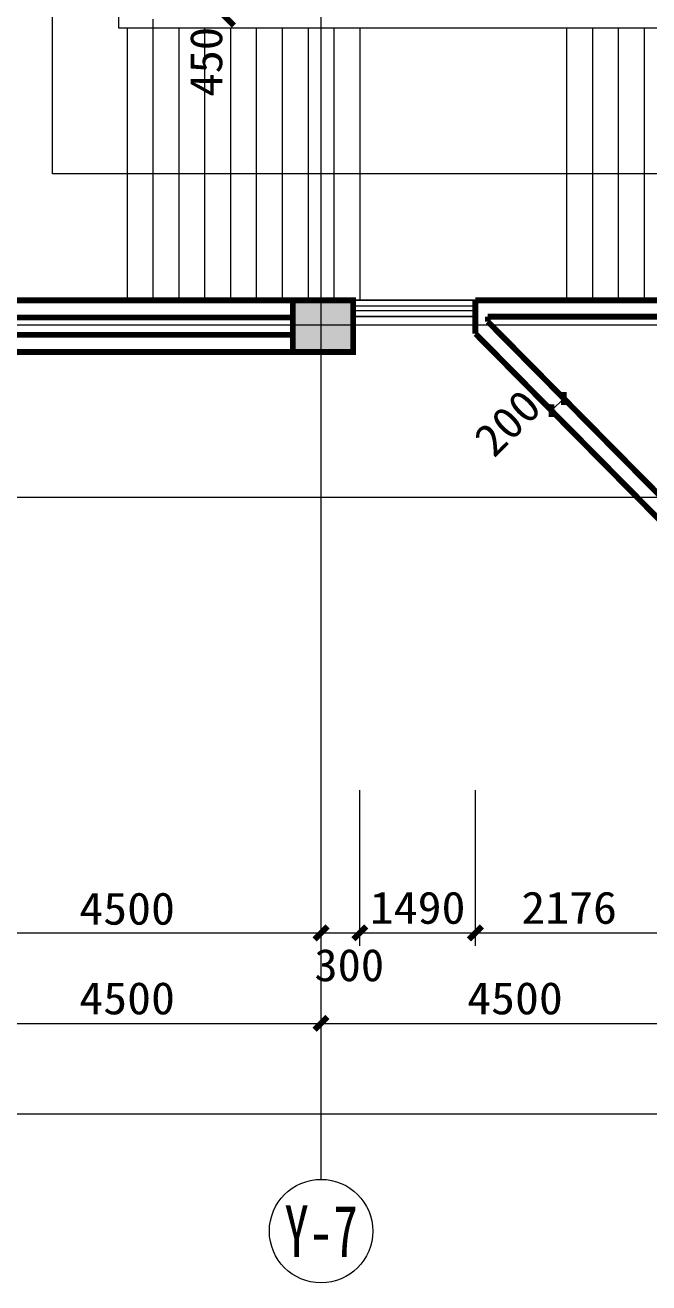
# Model space of a CAD drawing. Extents: x -307567 to 704339, y -10277 to 165507.
# Drawn here: x 140721 to 147958, y 10473 to 25060 of the extents above; entities that cross this region are included whole.
import ezdxf
from ezdxf.enums import TextEntityAlignment as Align

# ---------------------------------------------------------------- set-up
doc = ezdxf.new("R2010")
doc.units = 0
doc.header["$MEASUREMENT"] = 0
doc.layers.add('wode', color=250, linetype='CONTINUOUS', lineweight=0)
doc.styles.get("Standard").update_dxf_attribs({"font": 'txt', "height": 3})

msp = doc.modelspace()

# ---------------------------------------------------------------- linework, layer by layer
at = {"layer": 'wode', "color": 0}
for p, q in [((144154.86827, 14532.32064), (144154.86827, 77579.84034)), ((141803.89668, 25982.0543), (141803.89668, 25030.49912)), ((142203.86726, 25130.49748), (142203.86726, 21869.53971)), ((141803.89668, 25030.49912), (155603.72418, 25030.49912)), ((141903.87101, 25030.49912), (141903.87101, 21869.53971)), ((142203.86726, 25030.49912), (142203.86726, 21869.53971)), ((142503.86351, 25030.49912), (142503.86351, 21869.53971)), ((142503.86351, 25030.49912), (142503.86351, 21869.53971)), ((142803.85976, 25030.49912), (142803.85976, 21869.53971)), ((142803.85976, 25030.49912), (142803.85976, 21869.53971)), ((143103.85601, 25030.49912), (143103.85601, 21869.53971)), ((143103.85601, 25030.49912), (143103.85601, 21869.53971)), ((143403.85226, 25030.49912), (143403.85226, 21869.53971)), ((143403.85226, 25030.49912), (143403.85226, 21869.53971)), ((143703.84851, 25030.49912), (143703.84851, 21869.53971)), ((144003.84476, 25030.49912), (144003.84476, 21869.53971)), ((144303.84101, 25030.49912), (144303.84101, 21869.53971)), ((144603.83726, 25030.49912), (144603.83726, 21869.53971)), ((147003.80726, 25030.49912), (147003.80726, 21869.53914)), ((147303.80351, 25030.49912), (147303.80351, 21869.53914)), ((147603.79976, 25030.49912), (147603.79976, 21869.53914)), ((147903.79601, 25030.49912), (147903.79601, 21869.53914)), ((141903.87101, 21909.53974), (141903.87101, 21869.05277)), ((142203.86726, 21909.53974), (142203.86726, 21869.05277)), ((142203.86726, 21909.53974), (142203.86726, 21869.05277)), ((142503.86351, 21909.53917), (142503.86351, 21869.05277)), ((142503.86351, 21909.53917), (142503.86351, 21869.05277)), ((142803.85976, 21909.53917), (142803.85976, 21869.05277)), ((142803.85976, 21909.53917), (142803.85976, 21869.05277)), ((143103.85601, 21909.53917), (143103.85601, 21869.05277)), ((143103.85601, 21909.53917), (143103.85601, 21869.05277)), ((143403.85226, 21909.53917), (143403.85226, 21869.05277)), ((143403.85226, 21909.53917), (143403.85226, 21869.05277)), ((143703.84851, 21909.53917), (143703.84851, 21869.05277)), ((144003.84476, 21909.53917), (144003.84476, 21869.05277)), ((144303.84101, 21909.53917), (144303.84101, 21869.05277)), ((144603.83726, 21909.53917), (144603.83726, 21869.05277)), ((147003.80726, 21909.5386), (147003.80726, 21869.53914)), ((147303.80351, 21909.5386), (147303.80351, 21869.53914)), ((147603.79976, 21909.5386), (147603.79976, 21869.53914)), ((147903.79601, 21909.5386), (147903.79601, 21869.53914)), ((144526.67758, 21870.5382), (155603.72418, 21870.5382)), ((155603.72418, 21869.53799), (144526.67758, 21869.53971)), ((144526.67758, 21803.61856), (145945.25116, 21803.61856)), ((144526.67758, 21749.61914), (145945.25116, 21749.61914)), ((145945.25116, 21869.53914), (145945.25116, 21480.54273)), ((145945.25116, 21869.53914), (145945.25116, 21480.54273)), ((145945.25116, 21869.53914), (145945.25116, 21480.54273)), ((145945.25116, 21869.53914), (145945.25116, 21480.54273)), ((145945.25116, 21869.53914), (145945.25116, 21480.54273)), ((145945.25116, 21869.53914), (145945.25116, 21480.54273)), ((145945.25116, 21869.53914), (145945.25116, 21480.54273)), ((145945.25116, 21869.53914), (145945.25116, 21480.54273)), ((145945.25116, 21869.53914), (145945.25116, 21480.54273)), ((145945.25116, 21869.53914), (145945.25116, 21480.54273)), ((145945.25116, 21869.53914), (145945.25116, 21480.54273)), ((145945.25116, 21869.53914), (145945.25116, 21480.54273)), ((145945.25116, 21869.53914), (145945.25116, 21480.54273)), ((145945.25116, 21869.53914), (145945.25116, 21480.54273)), ((145945.25116, 21869.53914), (145945.25116, 21480.54273)), ((145945.25116, 21869.53914), (145945.25116, 21480.54273)), ((145945.25116, 21869.53914), (145945.25116, 21480.54273)), ((145945.25116, 21869.53914), (145945.25116, 21480.54273)), ((145945.25116, 21869.53914), (145945.25116, 21480.54273)), ((145945.25116, 21869.53914), (145945.25116, 21480.54273)), ((145945.25116, 21869.53914), (145945.25116, 21480.54273)), ((145945.25116, 21869.53914), (145945.25116, 21480.54273)), ((145945.25116, 21869.53914), (145945.25116, 21480.54273)), ((145945.25116, 21869.53914), (145945.25116, 21480.54273)), ((145945.25116, 21869.53914), (145945.25116, 21480.54273)), ((145945.25116, 21869.53914), (145945.25116, 21480.54273)), ((145945.25116, 21869.53914), (145945.25116, 21480.54273)), ((145945.25116, 21869.53914), (145945.25116, 21480.54273)), ((145945.25116, 21869.53914), (145945.25116, 21480.54273)), ((145945.25116, 21869.53914), (145945.25116, 21480.54273)), ((145945.25116, 21869.53914), (145945.25116, 21480.54273)), ((145945.25116, 21869.53914), (145945.25116, 21480.54273)), ((145945.25116, 21869.53914), (145945.25116, 21480.54273)), ((145945.25116, 21869.53914), (145945.25116, 21480.54273)), ((145945.25116, 21869.53914), (145945.25116, 21480.54273)), ((145945.25116, 21869.53914), (145945.25116, 21480.54273)), ((145945.25116, 21869.53914), (145945.25116, 21480.54273)), ((145945.25116, 21869.53914), (145945.25116, 21480.54273)), ((145945.25116, 21869.53914), (145945.25116, 21480.54273)), ((145945.25116, 21869.53914), (145945.25116, 21480.54273)), ((145945.25116, 21869.53914), (145945.25116, 21480.54273)), ((145945.25116, 21869.53914), (145945.25116, 21480.54273)), ((145945.25116, 21869.53914), (145945.25116, 21480.54273)), ((145945.25116, 21869.53914), (145945.25116, 21480.54273)), ((145945.25116, 21869.53914), (145945.25116, 21480.54273)), ((145945.25116, 21869.53914), (145945.25116, 21480.54273)), ((145945.25116, 21869.53914), (145945.25116, 21480.54273)), ((145945.25116, 21869.53914), (145945.25116, 21480.54273)), ((145945.25116, 21869.53914), (145945.25116, 21480.54273)), ((145945.25116, 21869.53914), (145945.25116, 21480.54273)), ((145945.25116, 21869.53914), (145945.25116, 21480.54273)), ((145945.25116, 21869.53914), (145945.25116, 21480.54273)), ((145945.25116, 21869.53914), (145945.25116, 21480.54273)), ((145945.25116, 21869.53914), (145945.25116, 21480.54273)), ((145945.25116, 21869.53914), (145945.25116, 21480.54273)), ((145945.25116, 21869.53914), (145945.25116, 21480.54273)), ((145945.25116, 21869.53914), (145945.25116, 21480.54273)), ((145945.25116, 21869.53914), (145945.25116, 21480.54273)), ((145945.25116, 21869.53914), (145945.25116, 21480.54273)), ((145945.25116, 21869.53914), (145945.25116, 21480.54273)), ((145945.25116, 21869.53914), (145945.25116, 21480.54273)), ((145945.25116, 21869.53914), (145945.25116, 21480.54273)), ((145945.25116, 21869.53914), (145945.25116, 21480.54273)), ((145945.25116, 21869.53914), (145945.25116, 21480.54273)), ((145945.25116, 21869.53914), (145945.25116, 21480.54273)), ((145945.25116, 21869.53914), (145945.25116, 21480.54273)), ((145945.25116, 21869.53914), (145945.25116, 21480.54273)), ((145945.25116, 21869.53914), (145945.25116, 21480.54273)), ((145945.25116, 21869.53914), (145945.25116, 21480.54273)), ((145945.25116, 21869.53914), (145945.25116, 21480.54273)), ((145945.25116, 21869.53914), (145945.25116, 21480.54273)), ((145945.25116, 21869.53914), (145945.25116, 21480.54273)), ((145945.25116, 21869.53914), (145945.25116, 21480.54273)), ((145945.25116, 21869.53914), (145945.25116, 21480.54273)), ((145945.25116, 21869.53914), (145945.25116, 21480.54273)), ((145945.25116, 21869.53914), (145945.25116, 21480.54273)), ((145945.25116, 21869.53914), (145945.25116, 21480.54273)), ((145945.25116, 21869.53914), (145945.25116, 21480.54273)), ((145945.25116, 21869.53914), (145945.25116, 21480.54273)), ((145945.25116, 21869.53914), (145945.25116, 21480.54273)), ((145945.25116, 21869.53914), (145945.25116, 21480.54273)), ((145945.25116, 21869.53914), (145945.25116, 21480.54273)), ((145945.25116, 21869.53914), (145945.25116, 21480.54273)), ((145945.25116, 21869.53914), (145945.25116, 21480.54273)), ((145945.25116, 21869.53914), (145945.25116, 21480.54273)), ((145945.25116, 21869.53914), (145945.25116, 21480.54273)), ((145945.25116, 21869.53914), (145945.25116, 21480.54273)), ((145945.25116, 21869.53914), (145945.25116, 21480.54273)), ((145945.25116, 21869.53914), (145945.25116, 21480.54273)), ((145945.25116, 21869.53914), (145945.25116, 21480.54273)), ((145945.25116, 21869.53914), (145945.25116, 21480.54273)), ((145945.25116, 21869.53914), (145945.25116, 21480.54273)), ((145945.25116, 21869.53914), (145945.25116, 21480.54273)), ((145945.25116, 21869.53914), (145945.25116, 21480.54273)), ((145945.25116, 21869.53914), (145945.25116, 21480.54273)), ((145945.25116, 21869.53914), (145945.25116, 21480.54273)), ((145945.25116, 21869.53914), (145945.25116, 21480.54273)), ((145945.25116, 21869.53914), (145945.25116, 21480.54273)), ((145945.25116, 21869.53914), (145945.25116, 21480.54273)), ((145945.25116, 21869.53914), (145945.25116, 21480.54273)), ((145945.25116, 21869.53914), (145945.25116, 21480.54273)), ((145945.25116, 21869.53914), (145945.25116, 21480.54273)), ((145945.25116, 21869.53914), (145945.25116, 21480.54273)), ((145945.25116, 21869.53914), (145945.25116, 21480.54273)), ((145945.25116, 21869.53914), (145945.25116, 21480.54273)), ((145945.25116, 21869.53914), (145945.25116, 21480.54273)), ((145945.25116, 21869.53914), (145945.25116, 21480.54273)), ((145945.25116, 21869.53914), (145945.25116, 21480.54273)), ((145945.25116, 21869.53914), (145945.25116, 21480.54273)), ((145945.25116, 21869.53914), (145945.25116, 21480.54273)), ((145945.25116, 21869.53914), (145945.25116, 21480.54273)), ((145945.25116, 21869.53914), (145945.25116, 21480.54273)), ((145945.25116, 21869.53914), (145945.25116, 21480.54273)), ((145945.25116, 21869.53914), (145945.25116, 21480.54273)), ((145945.25116, 21869.53914), (145945.25116, 21480.54273)), ((145945.25116, 21869.53914), (145945.25116, 21480.54273)), ((145945.25116, 21869.53914), (145945.25116, 21480.54273)), ((145945.25116, 21869.53914), (145945.25116, 21480.54273)), ((145945.25116, 21869.53914), (145945.25116, 21480.54273)), ((145945.25116, 21869.53914), (145945.25116, 21480.54273)), ((145945.25116, 21869.53914), (145945.25116, 21480.54273)), ((145945.25116, 21869.53914), (145945.25116, 21480.54273)), ((145945.25116, 21869.53914), (145945.25116, 21480.54273)), ((145945.25116, 21869.53914), (145945.25116, 21480.54273)), ((145945.25116, 21869.53914), (145945.25116, 21480.54273)), ((145945.25116, 21869.53914), (145945.25116, 21480.54273)), ((145945.25116, 21869.53914), (145945.25116, 21480.54273)), ((145945.25116, 21869.53914), (145945.25116, 21480.54273)), ((145945.25116, 21869.53914), (145945.25116, 21480.54273)), ((145945.25116, 21869.53914), (145945.25116, 21480.54273)), ((145945.25116, 21869.53914), (145945.25116, 21480.54273)), ((145945.25116, 21869.53914), (145945.25116, 21480.54273)), ((145945.25116, 21869.53914), (145945.25116, 21480.54273)), ((145945.25116, 21869.53914), (145945.25116, 21480.54273)), ((145945.25116, 21869.53914), (145945.25116, 21480.54273)), ((145945.25116, 21869.53914), (145945.25116, 21480.54273)), ((145945.25116, 21869.53914), (145945.25116, 21480.54273)), ((145945.25116, 21869.53914), (145945.25116, 21480.54273)), ((145945.25116, 21869.53914), (145945.25116, 21480.54273)), ((145945.25116, 21869.53914), (145945.25116, 21480.54273)), ((145945.25116, 21869.53914), (145945.25116, 21480.54273)), ((145945.25116, 21869.53914), (145945.25116, 21480.54273)), ((145945.25116, 21869.53914), (145945.25116, 21480.54273)), ((145945.25116, 21869.53914), (145945.25116, 21480.54273)), ((145945.25116, 21869.53914), (145945.25116, 21480.54273)), ((145945.25116, 21869.53914), (145945.25116, 21480.54273)), ((145945.25116, 21869.53914), (145945.25116, 21480.54273)), ((145945.25116, 21869.53914), (145945.25116, 21480.54273)), ((145945.25116, 21869.53914), (145945.25116, 21480.54273)), ((145945.25116, 21869.53914), (145945.25116, 21480.54273)), ((145945.25116, 21869.53914), (145945.25116, 21480.54273)), ((145945.25116, 21869.53914), (145945.25116, 21480.54273)), ((145945.25116, 21869.53914), (145945.25116, 21480.54273)), ((145945.25116, 21869.53914), (145945.25116, 21480.54273)), ((145945.25116, 21869.53914), (145945.25116, 21480.54273)), ((145945.25116, 21869.53914), (145945.25116, 21480.54273)), ((145945.25116, 21869.53914), (145945.25116, 21480.54273)), ((145945.25116, 21869.53914), (145945.25116, 21480.54273)), ((145945.25116, 21869.53914), (145945.25116, 21480.54273)), ((145945.25116, 21869.53914), (145945.25116, 21480.54273)), ((145945.25116, 21869.53914), (145945.25116, 21480.54273)), ((145945.25116, 21869.53914), (145945.25116, 21480.54273)), ((145945.25116, 21869.53914), (145945.25116, 21480.54273)), ((145945.25116, 21869.53914), (145945.25116, 21480.54273)), ((145945.25116, 21869.53914), (145945.25116, 21480.54273)), ((145945.25116, 21869.53914), (145945.25116, 21480.54273)), ((145945.25116, 21869.53914), (145945.25116, 21480.54273)), ((145945.25116, 21869.53914), (145945.25116, 21480.54273)), ((145945.25116, 21869.53914), (145945.25116, 21480.54273)), ((145945.25116, 21869.53914), (145945.25116, 21480.54273)), ((145945.25116, 21869.53914), (145945.25116, 21480.54273)), ((145945.25116, 21869.53914), (145945.25116, 21480.54273)), ((145945.25116, 21869.53914), (145945.25116, 21480.54273)), ((145945.25116, 21869.53914), (145945.25116, 21480.54273)), ((145945.25116, 21869.53914), (145945.25116, 21480.54273)), ((145945.25116, 21869.53914), (145945.25116, 21480.54273)), ((145945.25116, 21869.53914), (145945.25116, 21480.54273)), ((145945.25116, 21869.53914), (145945.25116, 21480.54273)), ((145945.25116, 21869.53914), (145945.25116, 21480.54273)), ((145945.25116, 21869.53914), (145945.25116, 21480.54273)), ((145945.25116, 21869.53914), (145945.25116, 21480.54273)), ((145945.25116, 21869.53914), (145945.25116, 21480.54273)), ((145945.25116, 21869.53914), (145945.25116, 21480.54273)), ((145945.25116, 21869.53914), (145945.25116, 21480.54273)), ((145945.25116, 21869.53914), (145945.25116, 21480.54273)), ((145945.25116, 21869.53914), (145945.25116, 21480.54273)), ((145945.25116, 21869.53914), (145945.25116, 21480.54273)), ((145945.25116, 21869.53914), (145945.25116, 21480.54273)), ((145945.25116, 21869.53914), (145945.25116, 21480.54273)), ((145945.25116, 21869.53914), (145945.25116, 21480.54273)), ((145945.25116, 21869.53914), (145945.25116, 21480.54273)), ((145945.25116, 21869.53914), (145945.25116, 21480.54273)), ((145945.25116, 21869.53914), (145945.25116, 21480.54273)), ((145945.25116, 21869.53914), (145945.25116, 21480.54273)), ((145945.25116, 21869.53914), (145945.25116, 21480.54273)), ((145945.25116, 21869.53914), (145945.25116, 21480.54273)), ((145945.25116, 21869.53914), (145945.25116, 21480.54273)), ((145945.25116, 21869.53914), (145945.25116, 21480.54273)), ((145945.25116, 21869.53914), (145945.25116, 21480.54273)), ((145945.25116, 21869.53914), (145945.25116, 21480.54273)), ((145945.25116, 21869.53914), (145945.25116, 21480.54273)), ((145945.25116, 21869.53914), (145945.25116, 21480.54273)), ((145945.25116, 21869.53914), (145945.25116, 21480.54273)), ((145945.25116, 21869.53914), (145945.25116, 21480.54273)), ((145945.25116, 21869.53914), (145945.25116, 21480.54273)), ((145945.25116, 21869.53914), (145945.25116, 21480.54273)), ((145945.25116, 21869.53914), (145945.25116, 21480.54273)), ((145945.25116, 21869.53914), (145945.25116, 21480.54273)), ((145945.25116, 21869.53914), (145945.25116, 21480.54273)), ((145945.25116, 21869.53914), (145945.25116, 21480.54273)), ((145945.25116, 21869.53914), (145945.25116, 21480.54273)), ((145945.25116, 21869.53914), (145945.25116, 21480.54273)), ((145945.25116, 21869.53914), (145945.25116, 21480.54273)), ((145945.25116, 21869.53914), (145945.25116, 21480.54273)), ((145945.25116, 21869.53914), (145945.25116, 21480.54273)), ((145945.25116, 21869.53914), (145945.25116, 21480.54273)), ((145945.25116, 21869.53914), (145945.25116, 21480.54273)), ((145945.25116, 21869.53914), (145945.25116, 21480.54273)), ((145945.25116, 21869.53914), (145945.25116, 21480.54273)), ((145945.25116, 21869.53914), (145945.25116, 21480.54273)), ((145945.25116, 21869.53914), (145945.25116, 21480.54273)), ((145945.25116, 21869.53914), (145945.25116, 21480.54273)), ((145945.25116, 21869.53914), (145945.25116, 21480.54273)), ((145945.25116, 21869.53914), (145945.25116, 21480.54273)), ((145945.25116, 21869.53914), (145945.25116, 21480.54273)), ((145945.25116, 21869.53914), (145945.25116, 21480.54273)), ((145945.25116, 21869.53914), (145945.25116, 21480.54273)), ((145945.25116, 21869.53914), (145945.25116, 21480.54273)), ((145945.25116, 21869.53914), (145945.25116, 21480.54273)), ((145945.25116, 21869.53914), (145945.25116, 21480.54273)), ((145945.25116, 21869.53914), (145945.25116, 21480.54273)), ((145945.25116, 21869.53914), (145945.25116, 21480.54273)), ((145945.25116, 21869.53914), (145945.25116, 21480.54273)), ((145945.25116, 21869.53914), (145945.25116, 21480.54273)), ((145945.25116, 21869.53914), (145945.25116, 21480.54273)), ((145945.25116, 21869.53914), (145945.25116, 21480.54273)), ((145945.25116, 21869.53914), (145945.25116, 21480.54273)), ((145945.25116, 21869.53914), (145945.25116, 21480.54273)), ((145945.25116, 21869.53914), (145945.25116, 21480.54273)), ((145945.25116, 21869.53914), (145945.25116, 21480.54273)), ((145945.25116, 21869.53914), (145945.25116, 21480.54273)), ((145945.25116, 21869.53914), (145945.25116, 21480.54273)), ((145945.25116, 21869.53914), (145945.25116, 21480.54273)), ((145945.25116, 21869.53914), (145945.25116, 21480.54273)), ((145945.25116, 21869.53914), (145945.25116, 21480.54273)), ((145945.25116, 21869.53914), (145945.25116, 21480.54273)), ((145945.25116, 21869.53914), (145945.25116, 21480.54273)), ((145945.25116, 21869.53914), (145945.25116, 21480.54273)), ((145945.25116, 21869.53914), (145945.25116, 21480.54273)), ((145945.25116, 21869.53914), (145945.25116, 21480.54273)), ((145945.25116, 21869.53914), (145945.25116, 21480.54273)), ((145945.25116, 21869.53914), (145945.25116, 21480.54273)), ((145945.25116, 21869.53914), (145945.25116, 21480.54273)), ((145945.25116, 21869.53914), (145945.25116, 21480.54273)), ((145945.25116, 21869.53914), (145945.25116, 21480.54273)), ((145945.25116, 21869.53914), (145945.25116, 21480.54273)), ((145945.25116, 21869.53914), (145945.25116, 21480.54273)), ((145945.25116, 21869.53914), (145945.25116, 21480.54273)), ((145945.25116, 21869.53914), (145945.25116, 21480.54273)), ((145945.25116, 21869.53914), (145945.25116, 21480.54273)), ((145945.25116, 21869.53914), (145945.25116, 21480.54273)), ((145945.25116, 21869.53914), (145945.25116, 21480.54273)), ((145945.25116, 21869.53914), (145945.25116, 21480.54273)), ((145945.25116, 21869.53914), (145945.25116, 21480.54273)), ((145945.25116, 21869.53914), (145945.25116, 21480.54273)), ((145945.25116, 21869.53914), (145945.25116, 21480.54273)), ((145945.25116, 21869.53914), (145945.25116, 21480.54273)), ((145945.25116, 21869.53914), (145945.25116, 21480.54273)), ((145945.25116, 21869.53914), (145945.25116, 21480.54273)), ((145945.25116, 21869.53914), (145945.25116, 21480.54273)), ((145945.25116, 21869.53914), (145945.25116, 21480.54273)), ((145945.25116, 21869.53914), (145945.25116, 21480.54273)), ((145945.25116, 21869.53914), (145945.25116, 21480.54273)), ((145945.25116, 21869.53914), (145945.25116, 21480.54273)), ((145945.25116, 21869.53914), (145945.25116, 21480.54273)), ((145945.25116, 21869.53914), (145945.25116, 21480.54273)), ((145945.25116, 21869.53914), (145945.25116, 21480.54273)), ((145945.25116, 21869.53914), (145945.25116, 21480.54273)), ((145945.25116, 21869.53914), (145945.25116, 21480.54273)), ((145945.25116, 21869.53914), (145945.25116, 21480.54273)), ((145945.25116, 21869.53914), (145945.25116, 21480.54273)), ((145945.25116, 21869.53914), (145945.25116, 21480.54273)), ((145945.25116, 21869.53914), (145945.25116, 21480.54273)), ((145945.25116, 21869.53914), (145945.25116, 21480.54273)), ((145945.25116, 21869.53914), (145945.25116, 21480.54273)), ((145945.25116, 21869.53914), (145945.25116, 21480.54273)), ((145945.25116, 21869.53914), (145945.25116, 21480.54273)), ((145945.25116, 21869.53914), (145945.25116, 21480.54273)), ((145945.25116, 21869.53914), (145945.25116, 21480.54273)), ((145945.25116, 21869.53914), (145945.25116, 21480.54273)), ((145945.25116, 21869.53914), (145945.25116, 21480.54273)), ((145945.25116, 21869.53914), (145945.25116, 21480.54273)), ((145945.25116, 21869.53914), (145945.25116, 21480.54273)), ((145945.25116, 21869.53914), (145945.25116, 21480.54273)), ((145945.25116, 21869.53914), (145945.25116, 21480.54273)), ((145945.25116, 21869.53914), (145945.25116, 21480.54273)), ((145945.25116, 21869.53914), (145945.25116, 21480.54273)), ((145945.25116, 21869.53914), (145945.25116, 21480.54273)), ((145945.25116, 21869.53914), (145945.25116, 21480.54273)), ((145945.25116, 21869.53914), (145945.25116, 21480.54273)), ((145945.25116, 21869.53914), (145945.25116, 21480.54273)), ((145945.25116, 21869.53914), (145945.25116, 21480.54273)), ((145945.25116, 21869.53914), (145945.25116, 21480.54273)), ((145945.25116, 21869.53914), (145945.25116, 21480.54273)), ((145945.25116, 21869.53914), (145945.25116, 21480.54273)), ((145945.25116, 21869.53914), (145945.25116, 21480.54273)), ((145945.25116, 21869.53914), (145945.25116, 21480.54273)), ((145945.25116, 21869.53914), (145945.25116, 21480.54273)), ((145945.25116, 21869.53914), (145945.25116, 21480.54273)), ((145945.25116, 21869.53914), (145945.25116, 21480.54273)), ((145945.25116, 21869.53914), (145945.25116, 21480.54273)), ((145945.25116, 21869.53914), (145945.25116, 21480.54273)), ((145945.25116, 21869.53914), (145945.25116, 21480.54273)), ((145945.25116, 21869.53914), (145945.25116, 21480.54273)), ((145945.25116, 21869.53914), (145945.25116, 21480.54273)), ((145945.25116, 21869.53914), (145945.25116, 21480.54273)), ((145945.25116, 21869.53914), (145945.25116, 21480.54273)), ((145945.25116, 21869.53914), (145945.25116, 21480.54273)), ((145945.25116, 21869.53914), (145945.25116, 21480.54273)), ((145945.25116, 21869.53914), (145945.25116, 21480.54273)), ((145945.25116, 21869.53914), (145945.25116, 21480.54273)), ((145945.25116, 21869.53914), (145945.25116, 21480.54273)), ((145945.25116, 21869.53914), (145945.25116, 21480.54273)), ((145945.25116, 21869.53914), (145945.25116, 21480.54273)), ((145945.25116, 21869.53914), (145945.25116, 21480.54273)), ((145945.25116, 21869.53914), (145945.25116, 21480.54273)), ((145945.25116, 21869.53914), (145945.25116, 21480.54273)), ((145945.25116, 21869.53914), (145945.25116, 21480.54273)), ((145945.25116, 21869.53914), (145945.25116, 21480.54273)), ((145945.25116, 21869.53914), (145945.25116, 21480.54273)), ((145945.25116, 21869.53914), (145945.25116, 21480.54273)), ((145945.25116, 21869.53914), (145945.25116, 21480.54273)), ((145945.25116, 21869.53914), (145945.25116, 21480.54273)), ((145945.25116, 21869.53914), (145945.25116, 21480.54273)), ((145945.25116, 21869.53914), (145945.25116, 21480.54273)), ((145945.25116, 21869.53914), (145945.25116, 21480.54273)), ((145945.25116, 21869.53914), (145945.25116, 21480.54273)), ((145945.25116, 21869.53914), (145945.25116, 21480.54273)), ((145945.25116, 21869.53914), (145945.25116, 21480.54273)), ((145945.25116, 21869.53914), (145945.25116, 21480.54273)), ((145945.25116, 21869.53914), (145945.25116, 21480.54273)), ((145945.25116, 21869.53914), (145945.25116, 21480.54273)), ((145945.25116, 21869.53914), (145945.25116, 21480.54273)), ((145945.25116, 21869.53914), (145945.25116, 21480.54273)), ((145945.25116, 21869.53914), (145945.25116, 21480.54273)), ((145945.25116, 21869.53914), (145945.25116, 21480.54273)), ((145945.25116, 21869.53914), (145945.25116, 21480.54273)), ((145945.25116, 21869.53914), (145945.25116, 21480.54273)), ((145945.25116, 21869.53914), (145945.25116, 21480.54273)), ((145945.25116, 21869.53914), (145945.25116, 21480.54273)), ((145945.25116, 21869.53914), (145945.25116, 21480.54273)), ((145945.25116, 21869.53914), (145945.25116, 21480.54273)), ((145945.25116, 21869.53914), (145945.25116, 21480.54273)), ((145945.25116, 21869.53914), (145945.25116, 21480.54273)), ((145945.25116, 21869.53914), (145945.25116, 21480.54273)), ((145945.25116, 21869.53914), (145945.25116, 21480.54273)), ((145945.25116, 21869.53914), (145945.25116, 21480.54273)), ((145945.25116, 21869.53914), (145945.25116, 21480.54273)), ((145945.25116, 21869.53914), (145945.25116, 21480.54273)), ((145945.25116, 21869.53914), (145945.25116, 21480.54273)), ((145945.25116, 21869.53914), (145945.25116, 21480.54273)), ((145945.25116, 21869.53914), (145945.25116, 21480.54273)), ((145945.25116, 21869.53914), (145945.25116, 21480.54273)), ((145945.25116, 21869.53914), (145945.25116, 21480.54273)), ((145945.25116, 21869.53914), (145945.25116, 21480.54273)), ((145945.25116, 21869.53914), (145945.25116, 21480.54273)), ((145945.25116, 21869.53914), (145945.25116, 21480.54273)), ((145945.25116, 21869.53914), (145945.25116, 21480.54273)), ((145945.25116, 21869.53914), (145945.25116, 21480.54273)), ((145945.25116, 21869.53914), (145945.25116, 21480.54273)), ((145945.25116, 21869.53914), (145945.25116, 21480.54273)), ((145945.25116, 21869.53914), (145945.25116, 21480.54273)), ((145945.25116, 21869.53914), (145945.25116, 21480.54273)), ((145945.25116, 21869.53914), (145945.25116, 21480.54273)), ((145945.25116, 21869.53914), (145945.25116, 21480.54273)), ((145945.25116, 21869.53914), (145945.25116, 21480.54273)), ((145945.25116, 21869.53914), (145945.25116, 21480.54273)), ((145945.25116, 21869.53914), (145945.25116, 21480.54273)), ((145945.25116, 21869.53914), (145945.25116, 21480.54273)), ((145945.25116, 21869.53914), (145945.25116, 21480.54273)), ((145945.25116, 21869.53914), (145945.25116, 21480.54273)), ((145945.25116, 21869.53914), (145945.25116, 21480.54273)), ((145945.25116, 21869.53914), (145945.25116, 21480.54273)), ((145945.25116, 21869.53914), (145945.25116, 21480.54273)), ((145945.25116, 21869.53914), (145945.25116, 21480.54273)), ((145945.25116, 21869.53914), (145945.25116, 21480.54273)), ((145945.25116, 21869.53914), (145945.25116, 21480.54273)), ((145945.25116, 21869.53914), (145945.25116, 21480.54273)), ((145945.25116, 21869.53914), (145945.25116, 21480.54273)), ((145945.25116, 21869.53914), (145945.25116, 21480.54273)), ((145945.25116, 21869.53914), (145945.25116, 21480.54273)), ((145945.25116, 21869.53914), (145945.25116, 21480.54273)), ((145945.25116, 21869.53914), (145945.25116, 21480.54273)), ((145945.25116, 21869.53914), (145945.25116, 21480.54273)), ((145945.25116, 21869.53914), (145945.25116, 21480.54273)), ((145945.25116, 21869.53914), (145945.25116, 21480.54273)), ((145945.25116, 21869.53914), (145945.25116, 21480.54273)), ((145945.25116, 21869.53914), (145945.25116, 21480.54273)), ((145945.25116, 21869.53914), (145945.25116, 21480.54273)), ((145945.25116, 21869.53914), (145945.25116, 21480.54273)), ((145945.25116, 21869.53914), (145945.25116, 21480.54273)), ((145945.25116, 21869.53914), (145945.25116, 21480.54273)), ((145945.25116, 21869.53914), (145945.25116, 21480.54273)), ((145945.25116, 21869.53914), (145945.25116, 21480.54273)), ((145945.25116, 21869.53914), (145945.25116, 21480.54273)), ((145945.25116, 21869.53914), (145945.25116, 21480.54273)), ((145945.25116, 21869.53914), (145945.25116, 21480.54273)), ((145945.25116, 21869.53914), (145945.25116, 21480.54273)), ((145945.25116, 21869.53914), (145945.25116, 21480.54273)), ((145945.25116, 21869.53914), (145945.25116, 21480.54273)), ((145945.25116, 21869.53914), (145945.25116, 21480.54273)), ((145945.25116, 21869.53914), (145945.25116, 21480.54273)), ((145945.25116, 21869.53914), (145945.25116, 21480.54273)), ((145945.25116, 21869.53914), (145945.25116, 21480.54273)), ((145945.25116, 21869.53914), (145945.25116, 21480.54273)), ((145945.25116, 21869.53914), (145945.25116, 21480.54273)), ((145945.25116, 21869.53914), (145945.25116, 21480.54273)), ((145945.25116, 21869.53914), (145945.25116, 21480.54273)), ((145945.25116, 21869.53914), (145945.25116, 21480.54273)), ((145945.25116, 21869.53914), (145945.25116, 21480.54273)), ((145945.25116, 21869.53914), (145945.25116, 21480.54273)), ((145945.25116, 21869.53914), (145945.25116, 21480.54273)), ((145945.25116, 21869.53914), (145945.25116, 21480.54273)), ((145945.25116, 21869.53914), (145945.25116, 21480.54273)), ((145945.25116, 21869.53914), (145945.25116, 21480.54273)), ((145945.25116, 21869.53914), (145945.25116, 21480.54273)), ((145945.25116, 21869.53914), (145945.25116, 21480.54273)), ((145945.25116, 21869.53914), (145945.25116, 21480.54273)), ((145945.25116, 21869.53914), (145945.25116, 21480.54273)), ((145945.25116, 21869.53914), (145945.25116, 21480.54273)), ((145945.25116, 21869.53914), (145945.25116, 21480.54273)), ((145945.25116, 21869.53914), (145945.25116, 21480.54273)), ((145945.25116, 21869.53914), (145945.25116, 21480.54273)), ((145945.25116, 21869.53914), (145945.25116, 21480.54273)), ((145945.25116, 21869.53914), (145945.25116, 21480.54273)), ((145945.25116, 21869.53914), (145945.25116, 21480.54273)), ((145945.25116, 21869.53914), (145945.25116, 21480.54273)), ((145945.25116, 21869.53914), (145945.25116, 21480.54273)), ((145945.25116, 21869.53914), (145945.25116, 21480.54273)), ((145945.25116, 21869.53914), (145945.25116, 21480.54273)), ((145945.25116, 21869.53914), (145945.25116, 21480.54273)), ((145945.25116, 21869.53914), (145945.25116, 21480.54273)), ((145945.25116, 21869.53914), (145945.25116, 21480.54273)), ((145945.25116, 21869.53914), (145945.25116, 21480.54273)), ((145945.25116, 21869.53914), (145945.25116, 21480.54273)), ((145945.25116, 21869.53914), (145945.25116, 21480.54273)), ((145945.25116, 21869.53914), (145945.25116, 21480.54273)), ((145945.25116, 21869.53914), (145945.25116, 21480.54273)), ((145945.25116, 21869.53914), (145945.25116, 21480.54273)), ((145945.25116, 21869.53914), (145945.25116, 21480.54273)), ((145945.25116, 21869.53914), (145945.25116, 21480.54273)), ((145945.25116, 21869.53914), (145945.25116, 21480.54273)), ((145945.25116, 21869.53914), (145945.25116, 21480.54273)), ((145945.25116, 21869.53914), (145945.25116, 21480.54273)), ((145945.25116, 21869.53914), (145945.25116, 21480.54273)), ((145945.25116, 21869.53914), (145945.25116, 21480.54273)), ((145945.25116, 21869.53914), (145945.25116, 21480.54273)), ((145945.25116, 21869.53914), (145945.25116, 21480.54273)), ((145945.25116, 21869.53914), (145945.25116, 21480.54273)), ((145945.25116, 21869.53914), (145945.25116, 21480.54273)), ((145945.25116, 21869.53914), (145945.25116, 21480.54273)), ((145945.25116, 21869.53914), (145945.25116, 21480.54273)), ((145945.25116, 21869.53914), (145945.25116, 21480.54273)), ((145945.25116, 21869.53914), (145945.25116, 21480.54273)), ((145945.25116, 21869.53914), (145945.25116, 21480.54273)), ((145945.25116, 21869.53914), (145945.25116, 21480.54273)), ((145945.25116, 21869.53914), (145945.25116, 21480.54273)), ((145945.25116, 21869.53914), (145945.25116, 21480.54273)), ((145945.25116, 21869.53914), (145945.25116, 21480.54273)), ((145945.25116, 21869.53914), (145945.25116, 21480.54273)), ((145945.25116, 21869.53914), (145945.25116, 21480.54273)), ((145945.25116, 21869.53914), (145945.25116, 21480.54273)), ((145945.25116, 21869.53914), (145945.25116, 21480.54273)), ((145945.25116, 21869.53914), (145945.25116, 21480.54273)), ((145945.25116, 21869.53914), (145945.25116, 21480.54273)), ((145945.25116, 21869.53914), (145945.25116, 21480.54273)), ((145945.25116, 21869.53914), (145945.25116, 21480.54273)), ((145945.25116, 21869.53914), (145945.25116, 21480.54273)), ((145945.25116, 21869.53914), (145945.25116, 21480.54273)), ((145945.25116, 21869.53914), (145945.25116, 21480.54273)), ((145945.25116, 21869.53914), (145945.25116, 21480.54273)), ((145945.25116, 21869.53914), (145945.25116, 21480.54273)), ((145945.25116, 21869.53914), (145945.25116, 21480.54273)), ((145945.25116, 21869.53914), (145945.25116, 21480.54273)), ((145945.25116, 21869.53914), (145945.25116, 21480.54273)), ((145945.25116, 21869.53914), (145945.25116, 21480.54273)), ((145945.25116, 21869.53914), (145945.25116, 21480.54273)), ((145945.25116, 21869.53914), (145945.25116, 21480.54273)), ((145945.25116, 21869.53914), (145945.25116, 21480.54273)), ((145945.25116, 21869.53914), (145945.25116, 21480.54273)), ((145945.25116, 21869.53914), (145945.25116, 21480.54273)), ((145945.25116, 21869.53914), (145945.25116, 21480.54273)), ((145945.25116, 21869.53914), (145945.25116, 21480.54273)), ((145945.25116, 21869.53914), (145945.25116, 21480.54273)), ((145945.25116, 21869.53914), (145945.25116, 21480.54273)), ((145945.25116, 21869.53914), (145945.25116, 21480.54273)), ((145945.25116, 21869.53914), (145945.25116, 21480.54273)), ((145945.25116, 21869.53914), (145945.25116, 21480.54273)), ((145945.25116, 21869.53914), (145945.25116, 21480.54273)), ((145945.25116, 21869.53914), (145945.25116, 21480.54273)), ((145945.25116, 21869.53914), (145945.25116, 21480.54273)), ((145945.25116, 21869.53914), (145945.25116, 21480.54273)), ((145945.25116, 21869.53914), (145945.25116, 21480.54273)), ((145945.25116, 21869.53914), (145945.25116, 21480.54273)), ((145945.25116, 21869.53914), (145945.25116, 21480.54273)), ((145945.25116, 21869.53914), (145945.25116, 21480.54273)), ((145945.25116, 21869.53914), (145945.25116, 21480.54273)), ((145945.25116, 21869.53914), (145945.25116, 21480.54273)), ((145945.25116, 21869.53914), (145945.25116, 21480.54273)), ((145945.25116, 21869.53914), (145945.25116, 21480.54273)), ((145945.25116, 21869.53914), (145945.25116, 21480.54273)), ((145945.25116, 21869.53914), (145945.25116, 21480.54273)), ((145945.25116, 21869.53914), (145945.25116, 21480.54273)), ((145945.25116, 21869.53914), (145945.25116, 21480.54273)), ((145945.25116, 21869.53914), (145945.25116, 21480.54273)), ((145945.25116, 21869.53914), (145945.25116, 21480.54273)), ((145945.25116, 21869.53914), (145945.25116, 21480.54273)), ((145945.25116, 21869.53914), (145945.25116, 21480.54273)), ((145945.25116, 21869.53914), (145945.25116, 21480.54273)), ((145945.25116, 21869.53914), (145945.25116, 21480.54273)), ((145945.25116, 21869.53914), (145945.25116, 21480.54273)), ((145945.25116, 21869.53914), (145945.25116, 21480.54273)), ((145945.25116, 21869.53914), (145945.25116, 21480.54273)), ((145945.25116, 21869.53914), (145945.25116, 21480.54273)), ((145945.25116, 21869.53914), (145945.25116, 21480.54273)), ((145945.25116, 21869.53914), (145945.25116, 21480.54273)), ((145945.25116, 21869.53914), (145945.25116, 21480.54273)), ((145945.25116, 21869.53914), (145945.25116, 21480.54273)), ((145945.25116, 21869.53914), (145945.25116, 21480.54273)), ((145945.25116, 21869.53914), (145945.25116, 21480.54273)), ((145945.25116, 21869.53914), (145945.25116, 21480.54273)), ((145945.25116, 21869.53914), (145945.25116, 21480.54273)), ((145945.25116, 21869.53914), (145945.25116, 21480.54273)), ((145945.25116, 21869.53914), (145945.25116, 21480.54273)), ((145945.25116, 21869.53914), (145945.25116, 21480.54273)), ((145945.25116, 21869.53914), (145945.25116, 21480.54273)), ((145945.25116, 21869.53914), (145945.25116, 21480.54273)), ((145945.25116, 21869.53914), (145945.25116, 21480.54273)), ((145945.25116, 21869.53914), (145945.25116, 21480.54273)), ((145945.25116, 21869.53914), (145945.25116, 21480.54273)), ((145945.25116, 21869.53914), (145945.25116, 21480.54273)), ((145945.25116, 21869.53914), (145945.25116, 21480.54273)), ((145945.25116, 21869.53914), (145945.25116, 21480.54273)), ((145945.25116, 21869.53914), (145945.25116, 21480.54273)), ((145945.25116, 21869.53914), (145945.25116, 21480.54273)), ((145945.25116, 21869.53914), (145945.25116, 21480.54273)), ((145945.25116, 21869.53914), (145945.25116, 21480.54273)), ((145945.25116, 21869.53914), (145945.25116, 21480.54273)), ((145945.25116, 21869.53914), (145945.25116, 21480.54273)), ((145945.25116, 21869.53914), (145945.25116, 21480.54273)), ((145945.25116, 21869.53914), (145945.25116, 21480.54273)), ((145945.25116, 21869.53914), (145945.25116, 21480.54273)), ((145945.25116, 21869.53914), (145945.25116, 21480.54273)), ((145945.25116, 21869.53914), (145945.25116, 21480.54273)), ((145945.25116, 21869.53914), (145945.25116, 21480.54273)), ((145945.25116, 21869.53914), (145945.25116, 21480.54273)), ((145945.25116, 21869.53914), (145945.25116, 21480.54273)), ((145945.25116, 21869.53914), (145945.25116, 21480.54273)), ((145945.25116, 21869.53914), (145945.25116, 21480.54273)), ((145945.25116, 21869.53914), (145945.25116, 21480.54273)), ((145945.25116, 21869.53914), (145945.25116, 21480.54273)), ((145945.25116, 21869.53914), (145945.25116, 21480.54273)), ((145945.25116, 21869.53914), (145945.25116, 21480.54273)), ((145945.25116, 21869.53914), (145945.25116, 21480.54273)), ((145945.25116, 21869.53914), (145945.25116, 21480.54273)), ((145945.25116, 21869.53914), (145945.25116, 21480.54273)), ((145945.25116, 21869.53914), (145945.25116, 21480.54273)), ((145945.25116, 21869.53914), (145945.25116, 21480.54273)), ((145945.25116, 21869.53914), (145945.25116, 21480.54273)), ((145945.25116, 21869.53914), (145945.25116, 21480.54273)), ((145945.25116, 21869.53914), (145945.25116, 21480.54273)), ((145945.25116, 21869.53914), (145945.25116, 21480.54273)), ((145945.25116, 21869.53914), (145945.25116, 21480.54273)), ((145945.25116, 21869.53914), (145945.25116, 21480.54273)), ((145945.25116, 21869.53914), (145945.25116, 21480.54273)), ((145945.25116, 21869.53914), (145945.25116, 21480.54273)), ((145945.25116, 21869.53914), (145945.25116, 21480.54273)), ((145945.25116, 21869.53914), (145945.25116, 21480.54273)), ((145945.25116, 21869.53914), (145945.25116, 21480.54273)), ((145945.25116, 21869.53914), (145945.25116, 21480.54273)), ((145945.25116, 21869.53914), (145945.25116, 21480.54273)), ((145945.25116, 21869.53914), (145945.25116, 21480.54273)), ((145945.25116, 21869.53914), (145945.25116, 21480.54273)), ((145945.25116, 21869.53914), (145945.25116, 21480.54273)), ((145945.25116, 21869.53914), (145945.25116, 21480.54273)), ((145945.25116, 21869.53914), (145945.25116, 21480.54273)), ((145945.25116, 21869.53914), (145945.25116, 21480.54273)), ((145945.25116, 21869.53914), (145945.25116, 21480.54273)), ((145945.25116, 21869.53914), (145945.25116, 21480.54273)), ((145945.25116, 21869.53914), (145945.25116, 21480.54273)), ((145945.25116, 21869.53914), (145945.25116, 21480.54273)), ((145945.25116, 21869.53914), (145945.25116, 21480.54273)), ((145945.25116, 21869.53914), (145945.25116, 21480.54273)), ((145945.25116, 21869.53914), (145945.25116, 21480.54273)), ((145945.25116, 21869.53914), (145945.25116, 21480.54273)), ((145945.25116, 21869.53914), (145945.25116, 21480.54273)), ((145945.25116, 21869.53914), (145945.25116, 21480.54273)), ((145945.25116, 21869.53914), (145945.25116, 21480.54273)), ((145945.25116, 21869.53914), (145945.25116, 21480.54273)), ((145945.25116, 21869.53914), (145945.25116, 21480.54273)), ((145945.25116, 21869.53914), (145945.25116, 21480.54273)), ((145945.25116, 21869.53914), (145945.25116, 21480.54273)), ((145945.25116, 21869.53914), (145945.25116, 21480.54273)), ((145945.25116, 21869.53914), (145945.25116, 21480.54273)), ((145945.25116, 21869.53914), (145945.25116, 21480.54273)), ((145945.25116, 21869.53914), (145945.25116, 21480.54273)), ((145945.25116, 21869.53914), (145945.25116, 21480.54273)), ((145945.25116, 21869.53914), (145945.25116, 21480.54273)), ((145945.25116, 21869.53914), (145945.25116, 21480.54273)), ((145945.25116, 21869.53914), (145945.25116, 21480.54273)), ((145945.25116, 21869.53914), (145945.25116, 21480.54273)), ((145945.25116, 21869.53914), (145945.25116, 21480.54273)), ((145945.25116, 21869.53914), (145945.25116, 21480.54273)), ((145945.25116, 21869.53914), (145945.25116, 21480.54273)), ((145945.25116, 21869.53914), (145945.25116, 21480.54273)), ((145945.25116, 21869.53914), (145945.25116, 21480.54273)), ((145945.25116, 21869.53914), (145945.25116, 21480.54273)), ((145945.25116, 21869.53914), (145945.25116, 21480.54273)), ((145945.25116, 21869.53914), (145945.25116, 21480.54273)), ((145945.25116, 21869.53914), (145945.25116, 21480.54273)), ((145945.25116, 21869.53914), (145945.25116, 21480.54273)), ((145945.25116, 21869.53914), (145945.25116, 21480.54273)), ((145945.25116, 21869.53914), (145945.25116, 21480.54273)), ((145945.25116, 21869.53914), (145945.25116, 21480.54273)), ((145945.25116, 21869.53914), (145945.25116, 21480.54273)), ((145945.25116, 21869.53914), (145945.25116, 21480.54273)), ((145945.25116, 21869.53914), (145945.25116, 21480.54273)), ((145945.25116, 21869.53914), (145945.25116, 21480.54273)), ((145945.25116, 21869.53914), (145945.25116, 21480.54273)), ((145945.25116, 21869.53914), (145945.25116, 21480.54273)), ((145945.25116, 21869.53914), (145945.25116, 21480.54273)), ((145945.25116, 21869.53914), (145945.25116, 21480.54273)), ((145945.25116, 21869.53914), (145945.25116, 21480.54273)), ((145945.25116, 21869.53914), (145945.25116, 21480.54273)), ((145945.25116, 21869.53914), (145945.25116, 21480.54273)), ((145945.25116, 21869.53914), (145945.25116, 21480.54273)), ((145945.25116, 21869.53914), (145945.25116, 21480.54273)), ((145945.25116, 21869.53914), (145945.25116, 21480.54273)), ((145945.25116, 21869.53914), (145945.25116, 21480.54273)), ((145945.25116, 21869.53914), (145945.25116, 21480.54273)), ((145945.25116, 21869.53914), (145945.25116, 21480.54273)), ((145945.25116, 21869.53914), (145945.25116, 21480.54273)), ((145945.25116, 21869.53914), (145945.25116, 21480.54273)), ((145945.25116, 21869.53914), (145945.25116, 21480.54273)), ((145945.25116, 21869.53914), (145945.25116, 21480.54273)), ((145945.25116, 21869.53914), (145945.25116, 21480.54273)), ((145945.25116, 21869.53914), (145945.25116, 21480.54273)), ((145945.25116, 21869.53914), (145945.25116, 21480.54273)), ((145945.25116, 21869.53914), (145945.25116, 21480.54273)), ((145945.25116, 21869.53914), (145945.25116, 21480.54273)), ((145945.25116, 21869.53914), (145945.25116, 21480.54273)), ((145945.25116, 21869.53914), (145945.25116, 21480.54273)), ((145945.25116, 21869.53914), (145945.25116, 21480.54273)), ((145945.25116, 21869.53914), (145945.25116, 21480.54273)), ((145945.25116, 21869.53914), (145945.25116, 21480.54273)), ((145945.25116, 21869.53914), (145945.25116, 21480.54273)), ((145945.25116, 21869.53914), (145945.25116, 21480.54273)), ((145945.25116, 21869.53914), (145945.25116, 21480.54273)), ((145945.25116, 21869.53914), (145945.25116, 21480.54273)), ((145945.25116, 21869.53914), (145945.25116, 21480.54273)), ((145945.25116, 21869.53914), (145945.25116, 21480.54273)), ((145945.25116, 21869.53914), (145945.25116, 21480.54273)), ((145945.25116, 21869.53914), (145945.25116, 21480.54273)), ((145945.25116, 21869.53914), (145945.25116, 21480.54273)), ((145945.25116, 21869.53914), (145945.25116, 21480.54273)), ((145945.25116, 21869.53914), (145945.25116, 21480.54273)), ((145945.25116, 21869.53914), (145945.25116, 21480.54273)), ((145945.25116, 21869.53914), (145945.25116, 21480.54273)), ((145945.25116, 21869.53914), (145945.25116, 21480.54273)), ((145945.25116, 21869.53914), (145945.25116, 21480.54273)), ((145945.25116, 21869.53914), (145945.25116, 21480.54273)), ((145945.25116, 21869.53914), (145945.25116, 21480.54273)), ((145945.25116, 21869.53914), (145945.25116, 21480.54273)), ((145945.25116, 21869.53914), (145945.25116, 21480.54273)), ((145945.25116, 21869.53914), (145945.25116, 21480.54273)), ((145945.25116, 21869.53914), (145945.25116, 21480.54273)), ((145945.25116, 21869.53914), (145945.25116, 21480.54273)), ((145945.25116, 21869.53914), (145945.25116, 21480.54273)), ((145945.25116, 21869.53914), (145945.25116, 21480.54273)), ((145945.25116, 21869.53914), (145945.25116, 21480.54273)), ((145945.25116, 21869.53914), (145945.25116, 21480.54273)), ((145945.25116, 21869.53914), (145945.25116, 21480.54273)), ((145945.25116, 21869.53914), (145945.25116, 21480.54273)), ((145945.25116, 21869.53914), (145945.25116, 21480.54273)), ((145945.25116, 21869.53914), (145945.25116, 21480.54273)), ((145945.25116, 21869.53914), (145945.25116, 21480.54273)), ((145945.25116, 21869.53914), (145945.25116, 21480.54273)), ((145945.25116, 21869.53914), (145945.25116, 21480.54273)), ((145945.25116, 21869.53914), (145945.25116, 21480.54273)), ((145945.25116, 21869.53914), (145945.25116, 21480.54273)), ((145945.25116, 21869.53914), (145945.25116, 21480.54273)), ((145945.25116, 21869.53914), (145945.25116, 21480.54273)), ((145945.25116, 21869.53914), (145945.25116, 21480.54273)), ((145945.25116, 21869.53914), (145945.25116, 21480.54273)), ((145945.25116, 21869.53914), (145945.25116, 21480.54273)), ((145945.25116, 21869.53914), (145945.25116, 21480.54273)), ((145945.25116, 21869.53914), (145945.25116, 21480.54273)), ((145945.25116, 21869.53914), (145945.25116, 21480.54273)), ((145945.25116, 21680.54061), (144526.67758, 21679.54155)), ((144526.67758, 21680.54061), (145945.25116, 21680.54061)), ((144526.67758, 21679.80133), (145945.25116, 21679.80133)), ((148304.79198, 21679.54155), (146089.53646, 21679.54155)), ((146089.53646, 21679.54155), (148304.79198, 21679.54155)), ((195197.62623, 21580.54167), (118974.00627, 21580.5411)), ((144154.86827, 16956.35697), (144154.86827, 20749.94902)), ((146829.12683, 20589.34465), (146971.36138, 20729.94042)), ((146865.93057, 20836.61691), (147193.90498, 20504.80877)), ((146723.69602, 20696.02113), (147051.67043, 20364.21299)), ((144154.86827, 16956.35697), (144154.86827, 20485.59323)), ((154554.72606, 19580.56686), (118974.00627, 19580.56686)), ((144154.86827, 14382.32251), (144154.86827, 17410.39335)), ((144605.26547, 14382.32251), (144605.26547, 16187.62173)), ((145945.25116, 14382.32251), (145945.25116, 16187.62173)), ((137704.94889, 14532.32064), (144154.86827, 14532.32064)), ((144154.86827, 11672.82574), (144154.86827, 14532.32064)), ((144154.86827, 14532.32064), (144605.26547, 14532.32064)), ((144605.26547, 14532.32064), (145945.25116, 14532.32064)), ((145945.25116, 14532.32064), (148121.13949, 14532.32064)), ((139654.92451, 13482.33376), (144154.86827, 13482.33376)), ((144154.86827, 13482.33376), (148654.81202, 13482.33376)), ((130205.04264, 12432.34688), (191954.24636, 12432.34688))]:
    msp.add_line(p, q, dxfattribs=at)
msp.add_lwpolyline([(153840.98986, 23335.82197), (141039.14793, 23335.82197), (141039.14793, 27576.7697), (150311.05352, 27576.7697)], dxfattribs=at)
at = {"layer": 'wode', "color": 0, "const_width": 67.49915}
for points in [[(142993.07859, 25205.49655), (143143.07671, 25055.49842)], [(138603.91226, 21869.05277), (143897.9745, 21869.05277)], [(143826.67413, 21869.05277), (143826.67413, 21269.06027), (144526.67758, 21269.06027), (144526.67758, 21869.05277), (143826.67413, 21869.05277), (143826.67413, 21269.06027)], [(145945.25116, 21869.53914), (145945.25116, 21480.54273)], [(145945.25116, 21869.53914), (145945.25116, 21480.54273)], [(145945.25116, 21869.53914), (145945.25116, 21480.54273)], [(151954.77077, 21869.53857), (145945.25116, 21869.53857)], [(140036.18196, 21669.05546), (143826.67413, 21669.05546)], [(146089.53646, 21622.03685), (146089.53646, 21680.54061)], [(146089.53646, 21679.54155), (148304.79198, 21679.54155)], [(146089.53646, 21622.03685), (148206.35571, 19480.56792)], [(143826.67413, 21469.05758), (140036.18196, 21469.05758)], [(145945.25116, 21480.54273), (145948.18081, 21480.54273)], [(145948.10757, 21480.61711), (148120.00425, 19283.44991)], [(143826.67413, 21269.06027), (138603.91226, 21269.06027)], [(146971.80083, 20804.93834), (146970.92193, 20654.9425)], [(146829.56628, 20664.34256), (146828.68738, 20514.34673)], [(144079.8692, 14457.32157), (144229.86733, 14607.3197)], [(144530.2664, 14457.32157), (144680.26453, 14607.3197)], [(145870.2521, 14457.32157), (146020.25022, 14607.3197)], [(144079.8692, 13407.3347), (144229.86733, 13557.33282)]]:
    msp.add_lwpolyline(points, dxfattribs=at)
at = {"layer": 'wode', "color": 0}
msp.add_circle((144154.86827, 11072.83324), 599.9925, dxfattribs=at)
msp.add_solid([(143826.67413, 21869.05277), (144526.67758, 21869.05277), (143826.67413, 21269.06027), (144526.67758, 21269.06027)], dxfattribs=at)

# ---------------------------------------------------------------- texts
for s, rotation, width, p, p2 in [('450', 90, 0.864, (143008.05643, 24230.50873), (143008.05643, 25040.49884)), ('200', 44.669001152, 0.925705, (146160.25091, 20031.32397), (146736.29352, 20600.74911))]:
    msp.add_text(s, height=374.995313, rotation=rotation, dxfattribs=dict(at, width=width)).set_placement(p, p2, align=Align.FIT)
for s, height, width, p, p2 in [('4500', 374.995313, 0.887988, (141349.91065, 14627.32029), (142459.88213, 14627.32029)), ('1490', 374.995313, 0.934755, (144720.25426, 14637.32001), (145830.26236, 14637.32001)), ('2176', 374.995313, 0.887988, (146478.19127, 14637.32001), (147588.16275, 14637.32001)), ('300', 374.995313, 0.925698, (144076.82969, 13971.36344), (144886.80492, 13971.36344)), ('4500', 374.995313, 0.887988, (141349.91065, 13587.33313), (142459.88213, 13587.33313)), ('4500', 374.995313, 0.887988, (145849.8544, 13587.33313), (146959.82588, 13587.33313)), ('Y-7', 599.9925, 0.531555, (143729.62944, 10772.83699), (144580.10709, 10772.83699))]:
    msp.add_text(s, height=height, dxfattribs=dict(at, width=width)).set_placement(p, p2, align=Align.FIT)

doc.saveas('drawing.dxf')
